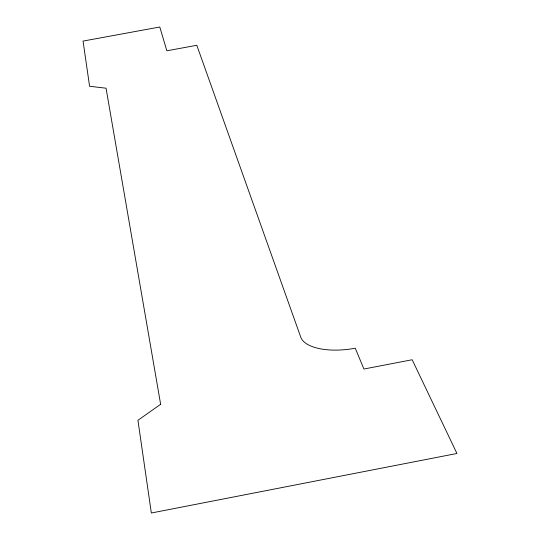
<?xml version="1.0" encoding="UTF-8"?>
<svg xmlns="http://www.w3.org/2000/svg" width="540" height="540" viewBox="0 0 540 540"><rect width="100%" height="100%" fill="white"/><g stroke="black" fill="none" stroke-linecap="round" stroke-linejoin="round"><path stroke-width="0.81" d="M160.643 404.291L137.93 420.302L151.342 513L456.948 453.472L412.169 359.748L363.92 369.029L355.239 348.192A47.128 20.412 -8 0 1 300.78 337.23L196.803 45.286L166.86 50.801L159.786 27L83.052 41.087L89.586 86.265L106.056 88.209L160.643 404.291"/></g></svg>
